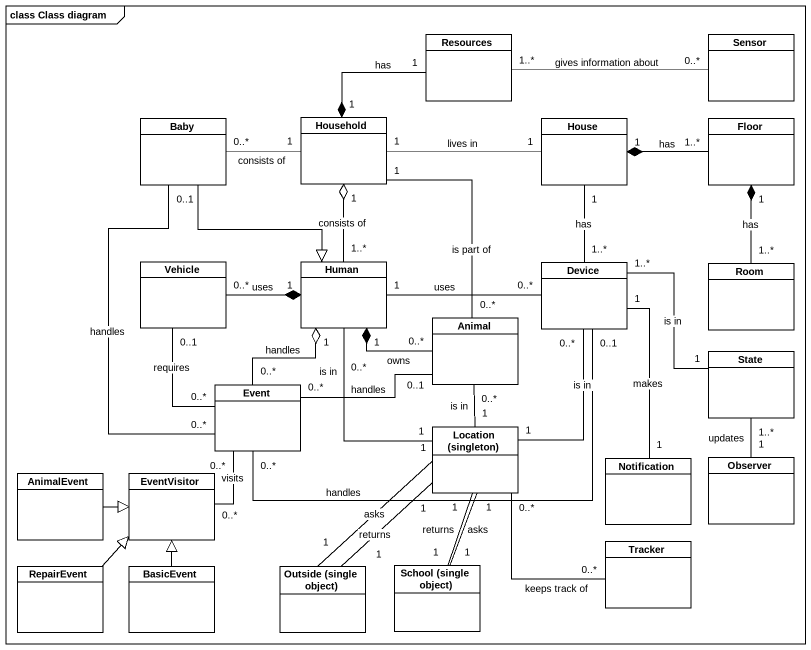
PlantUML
@startuml
mainframe class Class diagram
hide circle
hide empty members
class Resources
class Sensor
class Baby
class Household
class House
class Floor
class Vehicle
class Human
class Device
class Room
class Animal
class Event
class "State" as State_
class "Location (singleton)" as Location_singleton
class Notification
class Observer
class AnimalEvent
class EventVisitor
class Tracker
class RepairEvent
class BasicEvent
class "Outside (single object)" as Outside_single_object
class "School (single object)" as School_single_object
Resources "1" --* "1" Household : has
Sensor "0..*" -left- "1..*" Resources : gives information about
Baby --|> Human
Household "1" -left- "0..*" Baby : consists of
Household "1" -right- "1" House : lives in
House "1" -- "1..*" Device : has
Floor "1..*" -left-* "1" House : has
Vehicle "0..*" -right-* "1" Human : uses
Human "1..*" -up-o "1" Household : consists of
Human "1" -right- "0..*" Device : uses
Human "0..*" -- "1" Location_singleton : is in
Device "1..*" -right- "1" State_ : is in
Device "0..*" -- "1" Location_singleton : is in
Device "1" -- "1" Notification : makes
Room "1..*" -up-* "1" Floor : has
Animal "0..*" -up- "1" Household : is part of
Animal "0..*" -left-* "1" Human : owns
Animal "0..*" -- "1" Location_singleton : is in
Event "0..*" -up- "0..1" Baby : handles
Event "0..*" -up- "0..1" Vehicle : requires
Event "0..*" -up-o "1" Human : handles
Event "0..*" -right- "0..1" Device : handles
Event "0..*" -right- "0..1" Animal : handles
Location_singleton "1" -- "1" Outside_single_object : asks
Location_singleton "1" -- "1" School_single_object : asks
Observer "1" -up- "1..*" State_ : updates
AnimalEvent -right-|> EventVisitor
EventVisitor "0..*" -up- "0..*" Event : visits
Tracker "0..*" -up- "0..*" Location_singleton : keeps track of
RepairEvent -up-|> EventVisitor
BasicEvent -up-|> EventVisitor
Outside_single_object "1" -up- "1" Location_singleton : returns
School_single_object "1" -up- "1" Location_singleton : returns
@enduml
